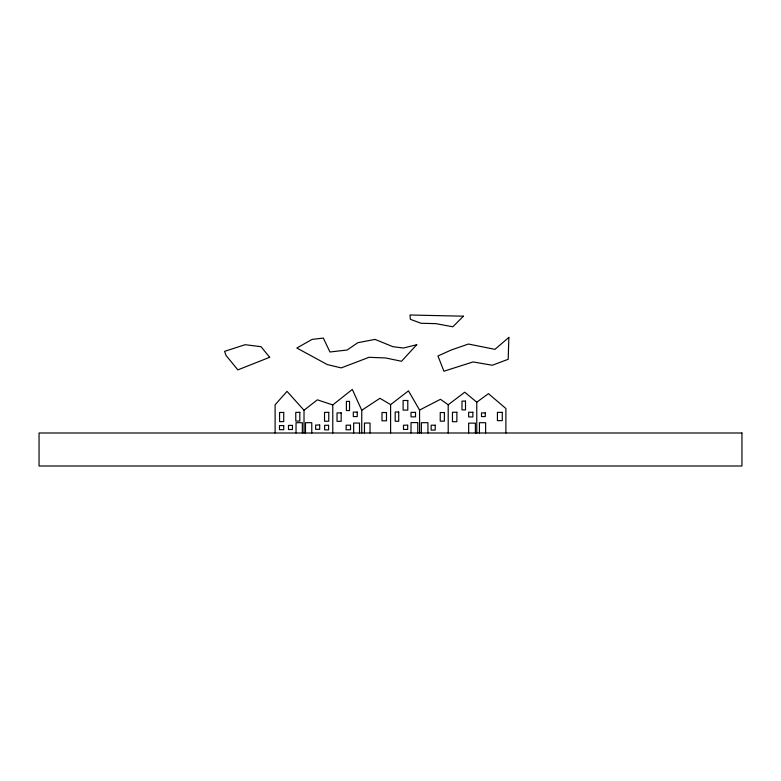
<?xml version="1.0" encoding="UTF-8"?>
<svg xmlns="http://www.w3.org/2000/svg" width="781" height="781" viewBox="0 0 781 781"><rect width="100%" height="100%" fill="white"/><g stroke="black" fill="none" stroke-linecap="round" stroke-linejoin="round"><path stroke-width="1.17" d="M332.774 432.996L332.774 404.948L352.309 389.426L361.749 410.289L361.749 432.996M304.014 432.996L304.014 410.259L317.35 399.823L332.774 404.948M390.607 432.996L390.607 404.626L408.473 390.861L419.573 410.064L419.573 432.996M448.206 432.996L448.206 404.783L464.724 392.208L476.771 402.195L476.771 432.996M476.771 402.195L488.467 393.663L505.893 408.531L505.893 432.996M361.749 410.289L379.947 398.3L390.607 404.626M419.573 410.064L440.474 399.296L448.206 404.783M304.014 410.259L287.027 391.349L275.107 404.783L275.107 432.996M485.636 432.996L485.636 422.697L479.436 422.697L479.436 432.996M475.395 432.996L475.395 423.146L468.649 423.146L468.649 432.996M427.92 432.996L427.92 422.697L421.359 422.697L421.359 432.996M417.767 432.996L417.767 422.599L411.021 422.599L411.021 432.996M370.028 432.996L370.028 423.048L364.454 423.048L364.454 432.996M359.514 432.996L359.514 423.048L353.666 423.048L353.666 432.996M311.775 432.996L311.775 422.697L305.478 422.697L305.478 432.996M302.335 432.996L302.335 422.697L296.038 422.697L296.038 432.996M508.851 337.421L508.197 359.28L492.294 365.244L473.071 361.935L443.92 371.209L437.956 355.97L451.213 350.005L468.434 344.04L494.939 349.341L508.851 337.421M416.751 344.704L401.512 361.271L385.619 357.962L369.052 357.298L341.219 367.9L327.307 364.581L296.829 348.023L312.068 339.403L323.334 338.085L329.953 351.997L347.184 350.005L357.786 342.722L375.017 339.403L392.902 346.696L403.504 348.023L416.751 344.704M463.436 316.188L452.824 326.79L435.925 323.646L420.988 323.256L410.376 319.331L409.986 315.007L463.436 316.188M269.66 357.298L237.863 369.882L225.934 355.306L224.606 351.333L245.146 344.704L261.049 346.696L269.66 357.298M407.789 400.487L403.113 400.487L403.113 410.103L407.789 410.103L407.789 400.487M465.505 401.112L461.991 401.112L461.991 409.927L465.505 409.927L465.505 401.112M349.527 401.385L346.383 401.385L346.383 410.552L349.527 410.552L349.527 401.385M398.71 411.997L395.196 411.997L395.196 421.252L398.71 421.252L398.71 411.997M357.259 412.085L353.305 412.085L353.305 416.576L357.259 416.576L357.259 412.085M299.816 412.358L295.774 412.358L295.774 421.076L299.816 421.076L299.816 412.358M328.762 412.358L324.535 412.358L324.535 421.252L328.762 421.252L328.762 412.358M415.521 412.358L411.021 412.358L411.021 416.849L415.521 416.849L415.521 412.358M456.875 412.261L452.463 412.261L452.463 421.701L456.875 421.701L456.875 412.261M472.876 412.261L468.649 412.261L468.649 416.937L472.876 416.937L472.876 412.261M502.271 412.358L497.419 412.358L497.419 420.627L502.271 420.627L502.271 412.358M283.728 412.446L279.588 412.446L279.588 421.613L283.728 421.613L283.728 412.446M386.478 412.534L381.987 412.534L381.987 420.803L386.478 420.803L386.478 412.534M444.379 412.534L440.24 412.534L440.24 421.164L444.379 421.164L444.379 412.534M341.17 412.895L337.031 412.895L337.031 421.34L341.17 421.34L341.17 412.895M485.284 412.895L481.506 412.895L481.506 416.576L485.284 416.576L485.284 412.895M319.683 425.03L315.641 425.03L315.641 429.345L319.683 429.345L319.683 425.03M350.523 425.206L346.11 425.206L346.11 429.794L350.523 429.794L350.523 425.206M407.692 425.206L403.474 425.206L403.474 429.433L407.692 429.433L407.692 425.206M435.202 425.206L431.161 425.206L431.161 430.067L435.202 430.067L435.202 425.206M328.586 425.303L324.632 425.303L324.632 429.882L328.586 429.882L328.586 425.303M292.445 425.391L288.492 425.391L288.492 429.521L292.445 429.521L292.445 425.391M283.728 425.567L279.5 425.567L279.5 429.706L283.728 429.706L283.728 425.567M741.95 432.996L39.05 432.996L39.05 465.993L741.95 465.993L741.95 432.996"/></g></svg>
